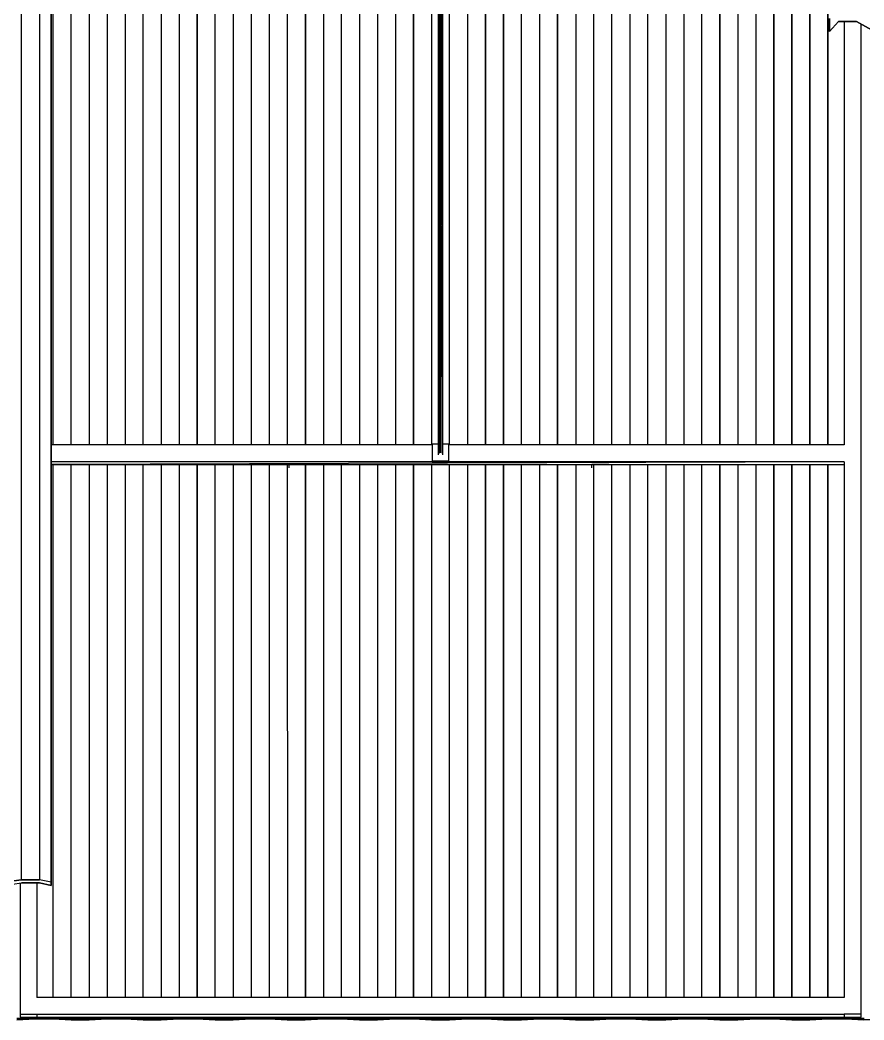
# Model space of a CAD drawing. Extents: x -32 to 51.8, y -51.6 to -5.5.
# Drawn here: x 13.273 to 17.287, y -51.56 to -46.803 of the extents above; entities that cross this region are included whole.
import ezdxf

# ---------------------------------------------------------------- set-up
doc = ezdxf.new("R2010")
doc.units = 0
doc.header["$MEASUREMENT"] = 0
doc.layers.get('0').update_dxf_attribs({"linetype": 'CONTINUOUS'})
doc.layers.add('hachures', color=5, linetype='CONTINUOUS')

msp = doc.modelspace()

# ---------------------------------------------------------------- linework, layer by layer
for p, q in [((13.4214, -43.0156), (13.4214, -50.9044)), ((13.4215, -43.0307), (13.4215, -50.9195)), ((13.4215, -50.9195), (13.4215, -43.0307)), ((15.2617, -44.4815), (15.2617, -48.8715)), ((15.265, -44.4815), (15.2617, -48.8715)), ((15.265, -48.8644), (15.2728, -44.4815)), ((15.265, -44.4815), (15.265, -48.8644)), ((15.2729, -48.8619), (15.2808, -44.4815)), ((15.2729, -48.8619), (15.273, -44.4815)), ((15.2809, -48.8641), (15.2842, -44.4815)), ((15.2809, -44.4815), (15.2809, -48.8641)), ((15.2842, -48.8715), (15.2842, -44.4815)), ((17.1228, -46.8582), (17.1227, -46.7961)), ((17.1227, -46.7961), (17.1228, -46.8583)), ((17.1663, -46.8098), (17.1228, -46.8582)), ((17.1228, -46.8583), (17.1663, -46.8098)), ((17.252, -46.8098), (17.1663, -46.8098)), ((17.1663, -46.8098), (17.1663, -46.8098)), ((17.1663, -46.8098), (17.252, -46.8098)), ((17.1928, -46.8098), (17.1928, -48.8244)), ((17.3377, -46.8583), (17.252, -46.8098)), ((17.252, -46.8098), (17.252, -46.8098)), ((17.252, -46.8098), (17.3377, -46.8583)), ((17.2728, -48.8244), (17.2728, -46.8216)), ((17.1228, -46.8582), (17.1228, -46.8583)), ((15.2328, -48.8244), (13.4215, -48.8244)), ((15.2617, -48.8205), (15.2328, -48.8205)), ((15.2328, -48.8205), (15.2328, -48.8244)), ((15.2328, -48.8205), (15.2328, -48.9001)), ((15.2328, -48.8205), (15.2328, -48.8205)), ((15.2328, -48.8244), (15.2328, -48.8244)), ((15.2328, -48.8244), (15.2328, -48.9001)), ((15.3128, -48.8205), (15.2842, -48.8205)), ((15.3128, -48.9001), (15.3128, -48.8205)), ((17.1928, -48.8244), (15.3128, -48.8244)), ((17.2728, -48.9041), (17.2728, -48.8244)), ((15.2328, -48.9001), (15.3128, -48.9001)), ((15.2328, -48.9001), (15.2328, -48.9041)), ((15.3128, -48.9041), (15.3128, -48.9001)), ((17.1928, -48.9041), (13.4215, -48.9041)), ((17.1928, -48.9041), (13.4215, -48.9178)), ((13.4215, -48.9181), (17.1928, -48.9181)), ((14.5528, -48.9181), (14.4728, -48.9181)), ((14.5528, -48.9337), (14.5528, -48.9181)), ((15.2328, -48.9041), (15.3128, -48.9041)), ((15.3128, -48.9041), (15.2328, -48.9041)), ((15.9928, -48.9337), (15.9928, -48.9181)), ((16.0728, -48.9181), (15.9928, -48.9181)), ((17.1928, -48.9041), (17.1928, -51.4524)), ((17.1928, -48.9041), (17.1928, -48.9181)), ((17.2728, -51.4524), (17.2728, -48.9041)), ((13.1947, -50.9044), (13.2804, -50.8926)), ((13.2804, -50.8926), (13.1947, -50.9044)), ((13.2804, -50.8926), (13.3661, -50.8926)), ((13.3661, -50.8926), (13.2804, -50.8926)), ((13.4214, -50.9044), (13.3661, -50.8926)), ((13.1948, -50.9195), (13.2805, -50.9077)), ((13.2728, -50.9088), (13.2728, -51.4524)), ((13.3662, -50.9077), (13.2805, -50.9077)), ((13.2805, -50.9077), (13.3662, -50.9077)), ((13.3528, -50.9077), (13.3528, -51.4524)), ((13.4215, -50.9195), (13.3662, -50.9077)), ((13.3662, -50.9077), (13.4215, -50.9195)), ((13.4214, -50.9044), (13.4215, -50.9195)), ((13.4215, -50.9195), (13.4214, -50.9044)), ((13.2728, -51.4524), (13.2728, -51.532)), ((17.1928, -51.4524), (13.3528, -51.4524)), ((17.2728, -51.532), (17.2728, -51.4524)), ((13.3441, -51.5548), (13.2584, -51.5599)), ((13.2584, -51.5599), (13.3441, -51.5549)), ((13.2585, -51.5534), (13.3443, -51.5483)), ((13.3443, -51.5483), (13.2585, -51.5534)), ((13.2728, -51.532), (13.3528, -51.532)), ((13.2728, -51.532), (13.2728, -51.546)), ((13.2728, -51.546), (13.3528, -51.546)), ((13.4298, -51.5548), (13.3441, -51.5548)), ((13.3441, -51.5549), (13.3441, -51.5548)), ((13.3441, -51.5549), (13.4298, -51.5549)), ((13.3443, -51.5483), (13.43, -51.5483)), ((13.43, -51.5483), (13.3443, -51.5483)), ((13.3443, -51.5483), (13.3443, -51.5483)), ((13.3528, -51.532), (17.1928, -51.532)), ((13.3528, -51.532), (13.3528, -51.546)), ((13.3528, -51.546), (17.1928, -51.546)), ((13.4298, -51.5548), (13.4298, -51.5549)), ((13.4298, -51.5549), (13.5156, -51.5599)), ((13.5156, -51.5599), (13.4298, -51.5548)), ((13.4298, -51.5549), (13.4298, -51.5548)), ((13.43, -51.5483), (13.5157, -51.5534)), ((13.5157, -51.5534), (13.43, -51.5483)), ((13.5156, -51.5599), (13.5156, -51.5599)), ((13.5156, -51.5599), (13.6013, -51.5599)), ((13.6013, -51.5599), (13.5156, -51.5599)), ((13.5157, -51.5534), (13.6014, -51.5534)), ((13.6014, -51.5534), (13.5157, -51.5534)), ((13.687, -51.5548), (13.6013, -51.5599)), ((13.6013, -51.5599), (13.687, -51.5549)), ((13.6013, -51.5599), (13.6013, -51.5599)), ((13.6013, -51.5599), (13.6013, -51.5599)), ((13.6014, -51.5534), (13.6871, -51.5483)), ((13.6871, -51.5483), (13.6014, -51.5534)), ((13.7727, -51.5548), (13.687, -51.5548)), ((13.687, -51.5549), (13.687, -51.5548)), ((13.687, -51.5549), (13.7727, -51.5549)), ((13.6871, -51.5483), (13.7728, -51.5483)), ((13.7728, -51.5483), (13.6871, -51.5483)), ((13.8584, -51.5599), (13.7727, -51.5548)), ((13.7727, -51.5549), (13.7727, -51.5548)), ((13.7727, -51.5548), (13.7727, -51.5549)), ((13.7727, -51.5549), (13.8584, -51.5599)), ((13.7728, -51.5483), (13.8585, -51.5534)), ((13.8585, -51.5534), (13.7728, -51.5483)), ((13.9441, -51.5599), (13.8584, -51.5599)), ((13.8584, -51.5599), (13.8584, -51.5599)), ((13.8584, -51.5599), (13.9441, -51.5599)), ((13.8585, -51.5534), (13.9443, -51.5534)), ((13.9443, -51.5534), (13.8585, -51.5534)), ((14.0298, -51.5548), (13.9441, -51.5599)), ((13.9441, -51.5599), (14.0298, -51.5549)), ((13.9441, -51.5599), (13.9441, -51.5599)), ((13.9441, -51.5599), (13.9441, -51.5599)), ((13.9443, -51.5534), (14.03, -51.5483)), ((14.03, -51.5483), (13.9443, -51.5534)), ((14.1156, -51.5548), (14.0298, -51.5548)), ((14.0298, -51.5549), (14.0298, -51.5548)), ((14.0298, -51.5549), (14.1156, -51.5549)), ((14.03, -51.5483), (14.1157, -51.5483)), ((14.1157, -51.5483), (14.03, -51.5483)), ((14.2013, -51.5599), (14.1156, -51.5548)), ((14.1156, -51.5549), (14.1156, -51.5548)), ((14.1156, -51.5548), (14.1156, -51.5549)), ((14.1156, -51.5549), (14.2013, -51.5599)), ((14.1157, -51.5483), (14.2014, -51.5534)), ((14.2014, -51.5534), (14.1157, -51.5483)), ((14.287, -51.5599), (14.2013, -51.5599)), ((14.2013, -51.5599), (14.2013, -51.5599)), ((14.2013, -51.5599), (14.287, -51.5599)), ((14.2014, -51.5534), (14.2871, -51.5534)), ((14.2871, -51.5534), (14.2014, -51.5534)), ((14.3727, -51.5548), (14.287, -51.5599)), ((14.287, -51.5599), (14.3727, -51.5549)), ((14.287, -51.5599), (14.287, -51.5599)), ((14.2871, -51.5534), (14.3728, -51.5483)), ((14.3728, -51.5483), (14.2871, -51.5534)), ((14.4584, -51.5548), (14.3727, -51.5548)), ((14.3727, -51.5548), (14.3727, -51.5549)), ((14.3727, -51.5549), (14.4584, -51.5549)), ((14.3728, -51.5483), (14.4585, -51.5483)), ((14.4585, -51.5483), (14.3728, -51.5483)), ((14.5441, -51.5599), (14.4584, -51.5548)), ((14.4584, -51.5549), (14.4584, -51.5548)), ((14.4584, -51.5549), (14.5441, -51.5599)), ((14.4585, -51.5483), (14.5443, -51.5534)), ((14.5443, -51.5534), (14.4585, -51.5483)), ((14.6298, -51.5599), (14.5441, -51.5599)), ((14.5441, -51.5599), (14.5441, -51.5599)), ((14.5441, -51.5599), (14.6298, -51.5599)), ((14.5443, -51.5534), (14.63, -51.5534)), ((14.63, -51.5534), (14.5443, -51.5534)), ((14.7156, -51.5548), (14.6298, -51.5599)), ((14.6298, -51.5599), (14.7156, -51.5549)), ((14.6298, -51.5599), (14.6298, -51.5599)), ((14.63, -51.5534), (14.7157, -51.5483)), ((14.7157, -51.5483), (14.63, -51.5534)), ((14.8013, -51.5548), (14.7156, -51.5548)), ((14.7156, -51.5549), (14.7156, -51.5548)), ((14.7156, -51.5549), (14.8013, -51.5549)), ((14.7157, -51.5483), (14.8014, -51.5483)), ((14.8014, -51.5483), (14.7157, -51.5483)), ((14.887, -51.5599), (14.8013, -51.5548)), ((14.8013, -51.5549), (14.8013, -51.5548)), ((14.8013, -51.5549), (14.887, -51.5599)), ((14.8014, -51.5483), (14.8871, -51.5534)), ((14.8871, -51.5534), (14.8014, -51.5483)), ((14.9727, -51.5599), (14.887, -51.5599)), ((14.887, -51.5599), (14.887, -51.5599)), ((14.887, -51.5599), (14.9727, -51.5599)), ((14.8871, -51.5534), (14.9728, -51.5534)), ((14.9728, -51.5534), (14.8871, -51.5534)), ((15.0584, -51.5548), (14.9727, -51.5599)), ((14.9727, -51.5599), (15.0584, -51.5549)), ((14.9727, -51.5599), (14.9727, -51.5599)), ((14.9728, -51.5534), (15.0585, -51.5483)), ((15.0585, -51.5483), (14.9728, -51.5534)), ((15.1441, -51.5548), (15.0584, -51.5548)), ((15.0584, -51.5549), (15.0584, -51.5548)), ((15.0584, -51.5548), (15.0584, -51.5549)), ((15.0584, -51.5549), (15.1441, -51.5549)), ((15.0585, -51.5483), (15.1443, -51.5483)), ((15.1443, -51.5483), (15.0585, -51.5483)), ((15.2298, -51.5599), (15.1441, -51.5548)), ((15.1441, -51.5548), (15.1441, -51.5549)), ((15.1441, -51.5549), (15.2298, -51.5599)), ((15.1441, -51.5549), (15.1441, -51.5548)), ((15.1443, -51.5483), (15.23, -51.5534)), ((15.23, -51.5534), (15.1443, -51.5483)), ((15.3156, -51.5599), (15.2298, -51.5599)), ((15.2298, -51.5599), (15.2298, -51.5599)), ((15.2298, -51.5599), (15.3156, -51.5599)), ((15.23, -51.5534), (15.3157, -51.5534)), ((15.3157, -51.5534), (15.23, -51.5534)), ((15.4013, -51.5548), (15.3156, -51.5599)), ((15.3156, -51.5599), (15.4013, -51.5549)), ((15.3156, -51.5599), (15.3156, -51.5599)), ((15.3157, -51.5534), (15.4014, -51.5483)), ((15.4014, -51.5483), (15.3157, -51.5534)), ((15.487, -51.5548), (15.4013, -51.5548)), ((15.4013, -51.5549), (15.4013, -51.5548)), ((15.4013, -51.5549), (15.487, -51.5549)), ((15.4014, -51.5483), (15.4871, -51.5483)), ((15.4871, -51.5483), (15.4014, -51.5483)), ((15.5727, -51.5599), (15.487, -51.5548)), ((15.487, -51.5549), (15.487, -51.5548)), ((15.487, -51.5548), (15.487, -51.5549)), ((15.487, -51.5549), (15.5727, -51.5599)), ((15.4871, -51.5483), (15.5728, -51.5534)), ((15.5728, -51.5534), (15.4871, -51.5483)), ((15.6584, -51.5599), (15.5727, -51.5599)), ((15.5727, -51.5599), (15.5727, -51.5599)), ((15.5727, -51.5599), (15.6584, -51.5599)), ((15.5728, -51.5534), (15.6585, -51.5534)), ((15.6585, -51.5534), (15.5728, -51.5534)), ((15.7441, -51.5548), (15.6584, -51.5599)), ((15.6584, -51.5599), (15.7441, -51.5549)), ((15.6584, -51.5599), (15.6584, -51.5599)), ((15.6585, -51.5534), (15.7443, -51.5483)), ((15.7443, -51.5483), (15.6585, -51.5534)), ((15.8299, -51.5548), (15.7441, -51.5548)), ((15.7441, -51.5549), (15.7441, -51.5548)), ((15.7441, -51.5549), (15.8299, -51.5549)), ((15.7443, -51.5483), (15.83, -51.5483)), ((15.83, -51.5483), (15.7443, -51.5483)), ((15.9156, -51.5599), (15.8299, -51.5548)), ((15.8299, -51.5548), (15.8299, -51.5549)), ((15.8299, -51.5549), (15.9156, -51.5599)), ((15.83, -51.5483), (15.9157, -51.5534)), ((15.9157, -51.5534), (15.83, -51.5483)), ((16.0013, -51.5599), (15.9156, -51.5599)), ((15.9156, -51.5599), (15.9156, -51.5599)), ((15.9156, -51.5599), (16.0013, -51.5599)), ((15.9157, -51.5534), (16.0014, -51.5534)), ((16.0014, -51.5534), (15.9157, -51.5534)), ((16.087, -51.5548), (16.0013, -51.5599)), ((16.0013, -51.5599), (16.087, -51.5549)), ((16.0013, -51.5599), (16.0013, -51.5599)), ((16.0013, -51.5599), (16.0013, -51.5599)), ((16.0014, -51.5534), (16.0871, -51.5483)), ((16.0871, -51.5483), (16.0014, -51.5534)), ((16.1727, -51.5548), (16.087, -51.5548)), ((16.087, -51.5548), (16.087, -51.5549)), ((16.087, -51.5549), (16.1727, -51.5548)), ((16.087, -51.5549), (16.087, -51.5548)), ((16.0871, -51.5483), (16.1728, -51.5483)), ((16.1728, -51.5483), (16.0871, -51.5483)), ((16.2584, -51.5599), (16.1727, -51.5548)), ((16.1727, -51.5548), (16.1727, -51.5548)), ((16.1727, -51.5548), (16.2584, -51.5599)), ((16.1728, -51.5483), (16.2585, -51.5534)), ((16.2585, -51.5534), (16.1728, -51.5483)), ((16.3441, -51.5599), (16.2584, -51.5599)), ((16.2584, -51.5599), (16.2584, -51.5599)), ((16.2584, -51.5599), (16.3441, -51.5599)), ((16.2585, -51.5534), (16.3443, -51.5534)), ((16.3443, -51.5534), (16.2585, -51.5534)), ((16.4299, -51.5548), (16.3441, -51.5599)), ((16.3441, -51.5599), (16.4299, -51.5548)), ((16.3441, -51.5599), (16.3441, -51.5599)), ((16.3443, -51.5534), (16.43, -51.5483)), ((16.43, -51.5483), (16.3443, -51.5534)), ((16.5156, -51.5548), (16.4299, -51.5548)), ((16.4299, -51.5548), (16.4299, -51.5548)), ((16.4299, -51.5548), (16.4299, -51.5548)), ((16.4299, -51.5548), (16.5156, -51.5548)), ((16.43, -51.5483), (16.5157, -51.5483)), ((16.5157, -51.5483), (16.43, -51.5483)), ((16.6013, -51.5599), (16.5156, -51.5548)), ((16.5156, -51.5548), (16.5156, -51.5548)), ((16.5156, -51.5548), (16.6013, -51.5599)), ((16.5156, -51.5548), (16.5156, -51.5548)), ((16.5157, -51.5483), (16.6014, -51.5534)), ((16.6014, -51.5534), (16.5157, -51.5483)), ((16.687, -51.5599), (16.6013, -51.5599)), ((16.6013, -51.5599), (16.6013, -51.5599)), ((16.6013, -51.5599), (16.687, -51.5599)), ((16.6014, -51.5534), (16.6871, -51.5534)), ((16.6871, -51.5534), (16.6014, -51.5534)), ((16.7727, -51.5548), (16.687, -51.5599)), ((16.687, -51.5599), (16.7727, -51.5548)), ((16.687, -51.5599), (16.687, -51.5599)), ((16.6871, -51.5534), (16.7728, -51.5483)), ((16.7728, -51.5483), (16.6871, -51.5534)), ((16.8584, -51.5548), (16.7727, -51.5548)), ((16.7727, -51.5548), (16.7727, -51.5548)), ((16.7727, -51.5548), (16.7727, -51.5548)), ((16.7727, -51.5548), (16.8584, -51.5548)), ((16.7728, -51.5483), (16.8585, -51.5483)), ((16.8585, -51.5483), (16.7728, -51.5483)), ((16.9441, -51.5599), (16.8584, -51.5548)), ((16.8584, -51.5548), (16.8584, -51.5548)), ((16.8584, -51.5548), (16.9441, -51.5599)), ((16.8585, -51.5483), (16.9443, -51.5534)), ((16.9443, -51.5534), (16.8585, -51.5483)), ((17.0299, -51.5599), (16.9441, -51.5599)), ((16.9441, -51.5599), (16.9441, -51.5599)), ((16.9441, -51.5599), (16.9441, -51.5599)), ((16.9441, -51.5599), (17.0299, -51.5599)), ((16.9443, -51.5534), (17.03, -51.5534)), ((17.03, -51.5534), (16.9443, -51.5534)), ((17.1156, -51.5548), (17.0299, -51.5599)), ((17.0299, -51.5599), (17.1156, -51.5548)), ((17.0299, -51.5599), (17.0299, -51.5599)), ((17.0299, -51.5599), (17.0299, -51.5599)), ((17.03, -51.5534), (17.1157, -51.5483)), ((17.1157, -51.5483), (17.03, -51.5534)), ((17.2013, -51.5548), (17.1156, -51.5548)), ((17.1156, -51.5548), (17.1156, -51.5548)), ((17.1156, -51.5548), (17.1156, -51.5548)), ((17.1156, -51.5548), (17.2013, -51.5548)), ((17.1157, -51.5483), (17.2014, -51.5483)), ((17.2014, -51.5483), (17.1157, -51.5483)), ((17.1928, -51.532), (17.1928, -51.546)), ((17.2728, -51.532), (17.1928, -51.532)), ((17.1928, -51.546), (17.2728, -51.546)), ((17.287, -51.5599), (17.2013, -51.5548)), ((17.2013, -51.5548), (17.2013, -51.5548)), ((17.2013, -51.5548), (17.2013, -51.5548)), ((17.2013, -51.5548), (17.287, -51.5599)), ((17.2014, -51.5483), (17.2871, -51.5534)), ((17.2871, -51.5534), (17.2014, -51.5483)), ((17.2728, -51.546), (17.2728, -51.532)), ((17.3727, -51.5599), (17.287, -51.5599)), ((17.287, -51.5599), (17.287, -51.5599))]:
    msp.add_line(p, q)
at = {"layer": 'hachures'}
for p, q in [((13.2804, -50.8926), (13.2804, -43.0038)), ((13.3661, -43.0038), (13.3661, -50.8926)), ((13.43, -48.8244), (13.43, -46.2105)), ((13.5157, -48.8244), (13.5157, -46.2105)), ((13.6014, -46.2105), (13.6014, -48.8244)), ((13.6871, -46.2105), (13.6871, -48.8244)), ((13.7728, -46.2105), (13.7728, -48.8244)), ((13.8585, -48.8244), (13.8585, -46.2105)), ((13.9442, -46.2105), (13.9442, -48.8244)), ((14.03, -46.2105), (14.03, -48.8244)), ((14.1157, -46.2105), (14.1157, -48.8244)), ((14.1157, -48.8244), (14.1157, -46.2105)), ((14.2014, -48.8244), (14.2014, -46.2105)), ((14.2871, -46.2105), (14.2871, -48.8244)), ((14.3728, -46.2105), (14.3728, -48.8244)), ((14.4585, -46.2105), (14.4585, -48.8244)), ((14.5442, -46.2105), (14.5442, -48.8244)), ((14.63, -46.2105), (14.63, -48.8244)), ((14.63, -48.8244), (14.63, -46.2105)), ((14.7157, -46.2105), (14.7157, -48.8244)), ((14.8014, -48.8244), (14.8014, -46.2105)), ((14.8871, -46.2105), (14.8871, -48.8244)), ((14.9728, -46.2105), (14.9728, -48.8244)), ((15.0585, -46.2105), (15.0585, -48.8244)), ((15.1442, -46.2105), (15.1442, -48.8244)), ((15.1442, -48.8244), (15.1442, -46.2105)), ((15.23, -46.2105), (15.23, -48.8244)), ((15.3157, -48.8244), (15.3157, -46.2105)), ((15.4014, -46.2105), (15.4014, -48.8244)), ((15.4871, -46.2105), (15.4871, -48.8244)), ((15.4871, -48.8244), (15.4871, -46.2105)), ((15.5728, -48.8244), (15.5728, -46.2105)), ((15.5728, -46.2105), (15.5728, -48.8244)), ((15.6585, -48.8244), (15.6585, -46.2105)), ((15.7442, -46.2105), (15.7442, -48.8244)), ((15.83, -46.2105), (15.83, -48.8244)), ((15.83, -48.8244), (15.83, -46.2105)), ((15.9157, -46.2105), (15.9157, -48.8244)), ((16.0014, -48.8244), (16.0014, -46.2105)), ((16.0871, -48.8244), (16.0871, -46.2105)), ((16.1728, -46.2105), (16.1728, -48.8244)), ((16.2585, -48.8244), (16.2585, -46.2105)), ((16.3442, -46.2105), (16.3443, -48.8244)), ((16.43, -46.2105), (16.43, -48.8244)), ((16.5157, -48.8244), (16.5157, -46.2105)), ((16.6014, -46.2105), (16.6014, -48.8244)), ((16.6014, -48.8244), (16.6014, -46.2105)), ((16.6871, -46.2105), (16.6871, -48.8244)), ((16.7728, -46.2105), (16.7728, -48.8244)), ((16.8585, -46.2105), (16.8585, -48.8244)), ((16.8585, -48.8244), (16.8585, -46.2105)), ((16.9442, -46.2105), (16.9443, -48.8244)), ((16.9443, -48.8244), (16.9442, -46.2105)), ((17.03, -46.2105), (17.03, -48.8244)), ((17.03, -48.8244), (17.03, -46.2105)), ((17.1157, -48.8244), (17.1157, -46.2105)), ((17.1157, -46.2105), (17.1157, -48.8244)), ((13.43, -51.4524), (13.43, -48.9181)), ((13.5157, -51.4524), (13.5157, -48.9181)), ((13.6014, -48.9181), (13.6014, -51.4524)), ((13.6871, -48.9181), (13.6871, -51.4524)), ((13.7728, -48.9181), (13.7728, -51.4524)), ((13.8585, -51.4524), (13.8585, -48.9181)), ((13.9442, -48.9181), (13.9443, -51.4524)), ((14.03, -48.9181), (14.03, -51.4524)), ((14.1157, -48.9181), (14.1157, -51.4524)), ((14.1157, -51.4524), (14.1157, -48.9181)), ((14.2014, -51.4524), (14.2014, -48.9181)), ((14.2871, -48.9181), (14.2871, -51.4524)), ((14.3728, -48.9181), (14.3728, -51.4524)), ((14.4585, -48.9181), (14.4585, -51.4524)), ((14.5442, -48.9181), (14.5443, -51.4524)), ((14.63, -48.9181), (14.63, -51.4524)), ((14.63, -51.4524), (14.63, -48.9181)), ((14.7157, -48.9181), (14.7157, -51.4524)), ((14.8014, -51.4524), (14.8014, -48.9181)), ((14.8871, -48.9181), (14.8871, -51.4524)), ((14.9728, -48.9181), (14.9728, -51.4524)), ((15.0585, -48.9181), (15.0585, -51.4524)), ((15.1442, -48.9181), (15.1443, -51.4524)), ((15.1443, -51.4524), (15.1442, -48.9181)), ((15.23, -48.9181), (15.23, -51.4524)), ((15.3157, -51.4524), (15.3157, -48.9181)), ((15.4014, -48.9181), (15.4014, -51.4524)), ((15.4871, -48.9181), (15.4871, -51.4524)), ((15.4871, -51.4524), (15.4871, -48.9181)), ((15.5728, -51.4524), (15.5728, -48.9181)), ((15.5728, -48.9181), (15.5728, -51.4524)), ((15.6585, -51.4524), (15.6585, -48.9181)), ((15.7442, -48.9181), (15.7443, -51.4524)), ((15.83, -48.9181), (15.83, -51.4524)), ((15.83, -51.4524), (15.83, -48.9181)), ((15.9157, -48.9181), (15.9157, -51.4524)), ((16.0014, -51.4524), (16.0014, -48.9181)), ((16.0871, -51.4524), (16.0871, -48.9181)), ((16.1728, -48.9181), (16.1728, -51.4524)), ((16.2585, -51.4524), (16.2585, -48.9181)), ((16.3443, -48.9181), (16.3443, -51.4524)), ((16.43, -48.9181), (16.43, -51.4524)), ((16.5157, -51.4524), (16.5157, -48.9181)), ((16.6014, -48.9181), (16.6014, -51.4524)), ((16.6014, -51.4524), (16.6014, -48.9181)), ((16.6871, -48.9181), (16.6871, -51.4524)), ((16.7728, -48.9181), (16.7728, -51.4524)), ((16.8585, -48.9181), (16.8585, -51.4524)), ((16.8585, -51.4524), (16.8585, -48.9181)), ((16.9443, -48.9181), (16.9443, -51.4524)), ((16.9443, -51.4524), (16.9443, -48.9181)), ((17.03, -48.9181), (17.03, -51.4524)), ((17.03, -51.4524), (17.03, -48.9181)), ((17.1157, -51.4524), (17.1157, -48.9181)), ((17.1157, -48.9181), (17.1157, -51.4524)), ((13.3443, -51.5483), (13.3443, -51.546)), ((13.3443, -51.546), (13.3443, -51.5483)), ((13.43, -51.5483), (13.43, -51.546)), ((13.5157, -51.5534), (13.5157, -51.546)), ((13.6014, -51.546), (13.6014, -51.5534)), ((13.6871, -51.546), (13.6871, -51.5483)), ((13.7728, -51.546), (13.7728, -51.5483)), ((13.8585, -51.5534), (13.8585, -51.546)), ((13.9443, -51.546), (13.9443, -51.5534)), ((14.03, -51.546), (14.03, -51.5483)), ((14.1157, -51.546), (14.1157, -51.5483)), ((14.1157, -51.5483), (14.1157, -51.546)), ((14.2014, -51.5534), (14.2014, -51.546)), ((14.2871, -51.546), (14.2871, -51.5534)), ((14.3728, -51.546), (14.3728, -51.5483)), ((14.4585, -51.546), (14.4585, -51.5483)), ((14.5443, -51.546), (14.5443, -51.5534)), ((14.63, -51.546), (14.63, -51.5534)), ((14.63, -51.5534), (14.63, -51.546)), ((14.7157, -51.546), (14.7157, -51.5483)), ((14.8014, -51.5483), (14.8014, -51.546)), ((14.8871, -51.546), (14.8871, -51.5534)), ((14.9728, -51.546), (14.9728, -51.5534)), ((15.0585, -51.546), (15.0585, -51.5483)), ((15.1443, -51.546), (15.1443, -51.5483)), ((15.1443, -51.5483), (15.1443, -51.546)), ((15.23, -51.546), (15.23, -51.5534)), ((15.3157, -51.5534), (15.3157, -51.546)), ((15.4014, -51.546), (15.4014, -51.5483)), ((15.4871, -51.546), (15.4871, -51.5483)), ((15.4871, -51.5483), (15.4871, -51.546)), ((15.5728, -51.5534), (15.5728, -51.546)), ((15.5728, -51.546), (15.5728, -51.5534)), ((15.6585, -51.5534), (15.6585, -51.546)), ((15.7443, -51.546), (15.7443, -51.5483)), ((15.83, -51.546), (15.83, -51.5483)), ((15.83, -51.5483), (15.83, -51.546)), ((15.9157, -51.546), (15.9157, -51.5534)), ((16.0014, -51.5534), (16.0014, -51.546)), ((16.0871, -51.5483), (16.0871, -51.546)), ((16.1728, -51.546), (16.1728, -51.5483)), ((16.2585, -51.5534), (16.2585, -51.546)), ((16.3443, -51.546), (16.3443, -51.5534)), ((16.43, -51.546), (16.43, -51.5483)), ((16.5157, -51.5483), (16.5157, -51.546)), ((16.6014, -51.546), (16.6014, -51.5534)), ((16.6014, -51.5534), (16.6014, -51.546)), ((16.6871, -51.546), (16.6871, -51.5534)), ((16.7728, -51.546), (16.7728, -51.5483)), ((16.8585, -51.546), (16.8585, -51.5483)), ((16.8585, -51.5483), (16.8585, -51.546)), ((16.9443, -51.546), (16.9443, -51.5534)), ((16.9443, -51.5534), (16.9443, -51.546)), ((17.03, -51.546), (17.03, -51.5534)), ((17.03, -51.5534), (17.03, -51.546)), ((17.1157, -51.5483), (17.1157, -51.546)), ((17.1157, -51.546), (17.1157, -51.5483)), ((17.2014, -51.5483), (17.2014, -51.546))]:
    msp.add_line(p, q, dxfattribs=at)

doc.saveas('drawing.dxf')
